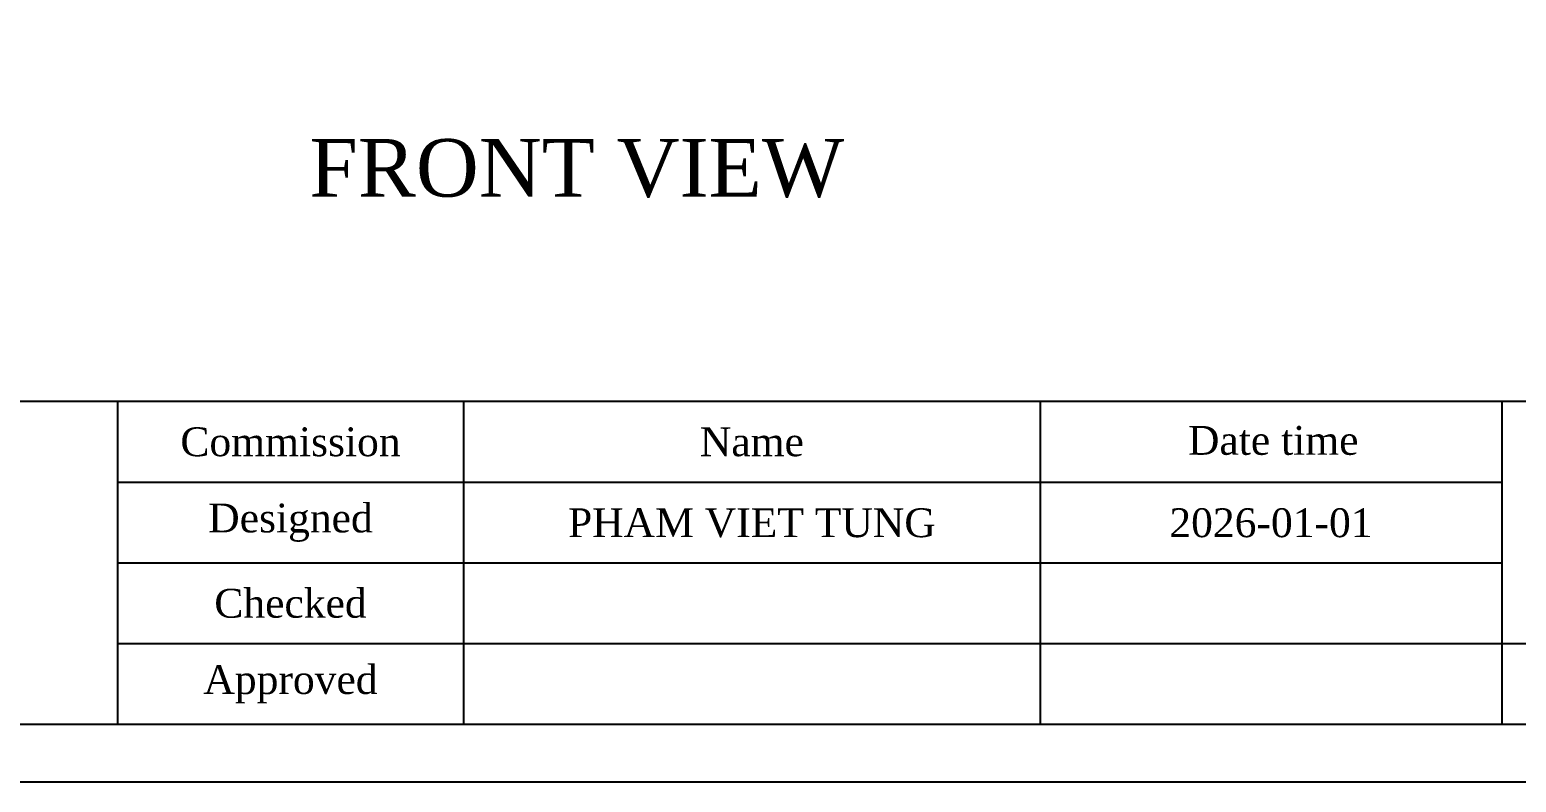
# Model space of a CAD drawing. Header units: millimetres. Extents: x 0 to 900, y 0 to 297.
# Drawn here: x 642.4 to 771.3, y 0 to 65.2 of the extents above; entities that cross this region are included whole.
import ezdxf
from ezdxf.enums import TextEntityAlignment as Align

# ---------------------------------------------------------------- set-up
doc = ezdxf.new("R2010")
doc.units = ezdxf.units.MM
doc.layers.add('Frame_text', color=3, linetype='Continuous')
doc.styles.add('F40', font='times.ttf', dxfattribs={"height": 40})
doc.styles.get("Standard").update_dxf_attribs({"font": 'times.ttf', "height": 2.5})

# ---------------------------------------------------------------- blocks, each defined once
blk = doc.blocks.new('A3_BLOCK')
for p, q in [((410, 33), (10, 33)), ((170, 33), (170, 5)), ((200, 33), (200, 5)), ((250, 33), (250, 5)), ((290, 33), (290, 5)), ((290, 26), (170, 26)), ((290, 19), (170, 19)), ((410, 12), (170, 12)), ((410, 5), (10, 5))]:
    blk.add_line(p, q)
at = {"layer": 'Frame_text'}
blk.add_lwpolyline([(0, 0), (0, 297), (420, 297), (420, 0), (0, 0)], close=True, dxfattribs=at)
at = {"char_height": 2.5}
for s, width, insert, attachment_point in [('Commission', 24.3938, (185, 29.5), 5), ('Name', 19.9366, (225, 29.5), 5), ('\\pi2.82608;Date time', 19.9366, (259.98, 30.89), 1), ('Designed', 24.3938, (185, 22.5), 5), ('Checked', 25.3958, (185, 15.5), 5), ('Approved', 29.851, (185, 8.5), 5)]:
    blk.add_mtext_dynamic_manual_height_columns(s, width=width, gutter_width=25, heights=[0], dxfattribs=dict(at, insert=insert, attachment_point=attachment_point))
at = {"layer": 'Frame_text'}
for tag, p in [('DESIGNED', (225, 22.5)), ('DESIGNED_DATE', (270, 22.5)), ('DRAWING_NAME', (350, 22.5)), ('PROJECT_NAME', (90, 19)), ('CHECKED', (225, 15.5)), ('CHECKED_DATE', (270, 15.5)), ('APPROVED', (225, 8.5)), ('APPROVED_DATE', (270, 8.5)), ('PAGE', (320, 8.5)), ('SCALE', (360, 8.5)), ('RECV', (400, 8.5))]:
    blk.add_attdef(tag, text='', height=2.5, dxfattribs=at).set_placement(p, align=Align.MIDDLE_CENTER)

msp = doc.modelspace()

# ---------------------------------------------------------------- block references
ref = msp.add_blockref('A3_BLOCK', (480, 0))
ref.add_attrib('DESIGNED_DATE', '2026-01-01', dxfattribs={"layer": 'Frame_text', "height": 2.5}).set_placement((750, 22.5), align=Align.MIDDLE_CENTER)
ref.add_attrib('DESIGNED', 'PHAM VIET TUNG', dxfattribs={"layer": 'Frame_text', "height": 2.5}).set_placement((705, 22.5), align=Align.MIDDLE_CENTER)

# ---------------------------------------------------------------- texts
at = {"insert": (689.81150688, 53.21216303), "char_height": 5, "attachment_point": 5, "style": 'F40'}
msp.add_mtext_dynamic_manual_height_columns('FRONT VIEW', width=68.4637510588, gutter_width=12.5, heights=[0], dxfattribs=at)

doc.saveas('drawing.dxf')
